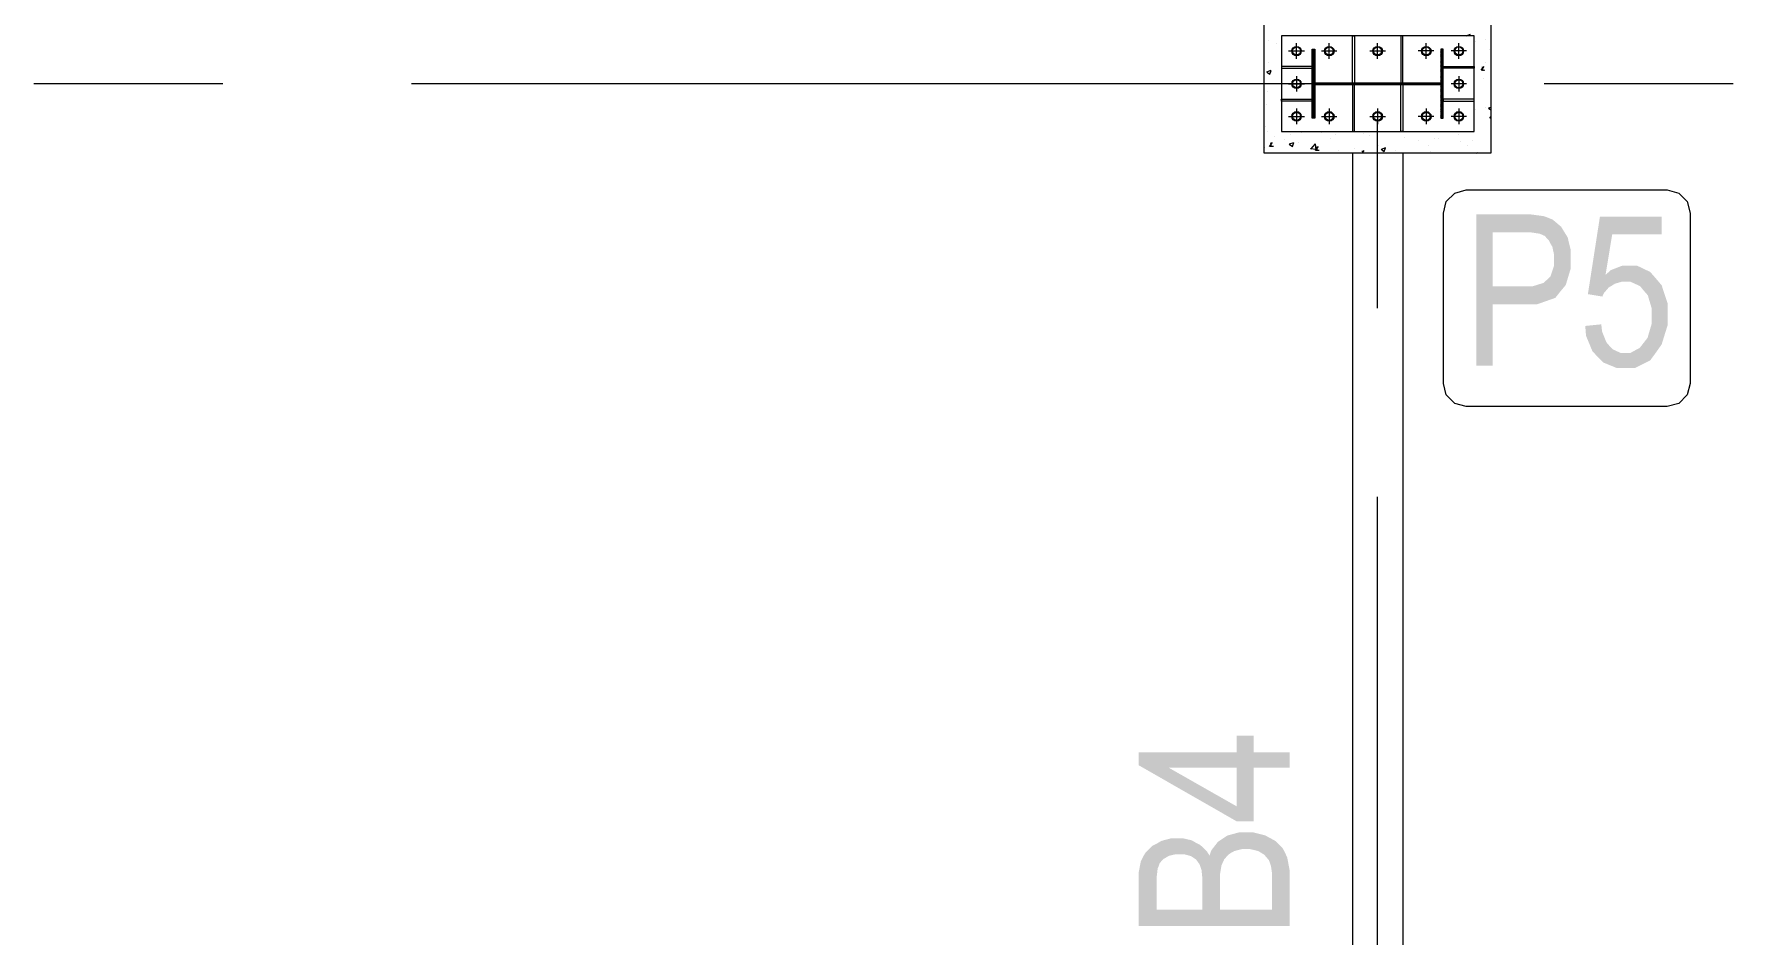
# Model space of a CAD drawing. Header units: millimetres. Extents: x 51.5 to 74.8, y 0.8 to 17.2.
# Drawn here: x 54.22 to 55.103, y 13.422 to 13.891 of the extents above; entities that cross this region are included whole.
import ezdxf

# ---------------------------------------------------------------- set-up
doc = ezdxf.new("R2010")
doc.units = ezdxf.units.MM
doc.layers.add('PDF_Geomertry', color=7, linetype='Continuous')
doc.layers.add('PDF_Solid Fills', color=7, linetype='Continuous')

msp = doc.modelspace()

# ---------------------------------------------------------------- hatches: boundary and pattern name
at = {"layer": 'PDF_Solid Fills', "transparency": 33554559}
h = msp.add_hatch(color=256, dxfattribs=at)
h.paths.add_polyline_path([(54.9701, 13.7187), (54.9701, 13.79731), (54.99426, 13.79731), (54.99857, 13.79731), (55.00496, 13.79647), (55.0069, 13.79578), (55.00968, 13.79467), (55.01413, 13.79092), (55.01579, 13.78814), (55.01746, 13.7855), (55.01913, 13.7787), (55.01913, 13.77467), (55.01913, 13.76939), (55.01649, 13.76064), (55.01371, 13.75731), (55.01107, 13.75397), (55.00163, 13.75064), (54.9951, 13.75064), (54.97857, 13.75064), (54.97857, 13.7187)])
h.paths.add_polyline_path([(54.97857, 13.75995), (54.99524, 13.75995), (54.99913, 13.75995), (55.00496, 13.76175), (55.00676, 13.76342), (55.00857, 13.76522), (55.01038, 13.77064), (55.01038, 13.77425), (55.01038, 13.77661), (55.00954, 13.7805), (55.00857, 13.78217), (55.00774, 13.78384), (55.00551, 13.7862), (55.00426, 13.78675), (55.00301, 13.78731), (54.99843, 13.788), (54.9951, 13.788), (54.97857, 13.788)])
msp.add_hatch(color=256, dxfattribs=at).paths.add_polyline_path([(55.02663, 13.73939), (55.03496, 13.74022), (55.03538, 13.73647), (55.0376, 13.73092), (55.03926, 13.72897), (55.04107, 13.72717), (55.04496, 13.72536), (55.04718, 13.72536), (55.0501, 13.72536), (55.05496, 13.728), (55.0569, 13.7305), (55.05899, 13.73314), (55.06107, 13.74022), (55.06107, 13.74467), (55.06107, 13.74884), (55.05913, 13.75536), (55.05704, 13.75772), (55.0551, 13.76009), (55.05024, 13.76231), (55.04718, 13.76231), (55.04538, 13.76231), (55.04204, 13.76134), (55.04051, 13.76036), (55.03885, 13.75939), (55.03635, 13.75647), (55.03551, 13.75467), (55.02801, 13.75592), (55.03426, 13.7962), (55.06635, 13.7962), (55.06635, 13.78703), (55.04065, 13.78703), (55.03718, 13.76592), (55.03996, 13.76842), (55.04607, 13.77078), (55.04926, 13.77078), (55.05343, 13.77078), (55.06038, 13.76745), (55.06343, 13.76397), (55.06635, 13.7605), (55.0694, 13.7512), (55.0694, 13.74536), (55.0694, 13.73967), (55.06635, 13.72981), (55.06343, 13.72564), (55.06038, 13.72147), (55.05232, 13.71745), (55.04732, 13.71745), (55.04315, 13.71745), (55.03607, 13.72036), (55.03315, 13.72328), (55.03038, 13.7262), (55.02704, 13.73425)])
h = msp.add_hatch(color=256, dxfattribs=at)
h.paths.add_polyline_path([(54.87301, 13.50981), (54.85426, 13.50981), (54.85426, 13.48189), (54.84551, 13.48189), (54.79454, 13.51106), (54.79454, 13.51772), (54.84551, 13.51772), (54.84551, 13.52647), (54.85426, 13.52647), (54.85426, 13.51772), (54.87301, 13.51772)])
h.paths.add_polyline_path([(54.84551, 13.50981), (54.8101, 13.50981), (54.84551, 13.48967)])
h = msp.add_hatch(color=256, dxfattribs=at)
h.paths.add_polyline_path([(54.87301, 13.42759), (54.79454, 13.42759), (54.79454, 13.45175), (54.79454, 13.45536), (54.79565, 13.4612), (54.79676, 13.46342), (54.79801, 13.4655), (54.80149, 13.46911), (54.80399, 13.47036), (54.80635, 13.47175), (54.81163, 13.47314), (54.81454, 13.47314), (54.81732, 13.47314), (54.82218, 13.47203), (54.82426, 13.47078), (54.82649, 13.46967), (54.82996, 13.46634), (54.83135, 13.46411), (54.83232, 13.46689), (54.83579, 13.47134), (54.83815, 13.47286), (54.84065, 13.47453), (54.84676, 13.4762), (54.85024, 13.4762), (54.85385, 13.4762), (54.8601, 13.47467), (54.86274, 13.47328), (54.86551, 13.47175), (54.8694, 13.46786), (54.87065, 13.4655), (54.87176, 13.463), (54.87301, 13.45633), (54.87301, 13.45203)])
h.paths.add_polyline_path([(54.86385, 13.43606), (54.86385, 13.45217), (54.86385, 13.45481), (54.86329, 13.4587), (54.86288, 13.45995), (54.86218, 13.46175), (54.85982, 13.46453), (54.85829, 13.4655), (54.85663, 13.46647), (54.8526, 13.46745), (54.85024, 13.46745), (54.84801, 13.46745), (54.84426, 13.46647), (54.84274, 13.46564), (54.84121, 13.46467), (54.83899, 13.46217), (54.83829, 13.46064), (54.8376, 13.45911), (54.83676, 13.45425), (54.83676, 13.45092), (54.83676, 13.43606)])
h.paths.add_polyline_path([(54.8276, 13.43606), (54.8276, 13.45009), (54.8276, 13.45272), (54.82718, 13.45661), (54.82676, 13.45786), (54.82621, 13.45953), (54.8244, 13.46203), (54.82301, 13.463), (54.82176, 13.46384), (54.81815, 13.46481), (54.81579, 13.46481), (54.81371, 13.46481), (54.81024, 13.46397), (54.80885, 13.46314), (54.80732, 13.46231), (54.80538, 13.46009), (54.80496, 13.4587), (54.8044, 13.45745), (54.80385, 13.45259), (54.80385, 13.44897), (54.80385, 13.43606)])

# ---------------------------------------------------------------- linework, layer by layer
at = {"layer": 'PDF_Geomertry', "lineweight": 0}
for points in [[(54.85982, 13.82925), (54.85982, 13.9012), (54.9776, 13.9012), (54.9776, 13.82925), (54.85982, 13.82925)], [(54.85982, 13.88772), (54.85982, 13.88772), (54.85982, 13.88772)], [(54.85982, 13.88522), (54.85982, 13.88522), (54.85982, 13.88522), (54.85982, 13.88522)], [(54.85982, 13.8837), (54.85982, 13.8837), (54.85982, 13.8837)], [(54.86871, 13.8405), (54.96885, 13.8405), (54.96885, 13.89009), (54.86871, 13.89009), (54.86871, 13.8405)], [(54.86871, 13.88856), (54.86871, 13.88856), (54.86871, 13.88856)], [(54.86871, 13.88634), (54.86871, 13.88634), (54.86871, 13.88634)], [(54.87954, 13.89009), (54.87954, 13.89009), (54.87954, 13.89009), (54.87954, 13.89009)], [(54.88288, 13.89009), (54.88288, 13.89009), (54.88288, 13.89009)], [(54.88607, 13.84731), (54.88468, 13.84731), (54.88468, 13.88328), (54.88607, 13.88328), (54.88607, 13.84731)], [(54.89357, 13.89009), (54.89357, 13.89009), (54.89357, 13.89009), (54.89357, 13.89009)], [(54.89732, 13.89009), (54.89732, 13.89009), (54.89732, 13.89009)], [(54.8994, 13.89009), (54.8994, 13.89009), (54.8994, 13.89009)], [(54.90565, 13.86564), (54.90565, 13.89009), (54.90663, 13.89009), (54.90663, 13.86564), (54.90565, 13.86564)], [(54.92149, 13.89009), (54.92149, 13.89009), (54.92149, 13.89009)], [(54.9319, 13.86564), (54.9319, 13.89009), (54.93079, 13.89009), (54.93079, 13.86564), (54.9319, 13.86564)], [(54.93551, 13.89009), (54.93551, 13.89009), (54.93551, 13.89009), (54.93551, 13.89009)], [(54.95149, 13.84731), (54.95274, 13.84731), (54.95274, 13.88328), (54.95149, 13.88328), (54.95149, 13.84731)], [(54.96885, 13.88814), (54.96885, 13.88814), (54.96885, 13.88814), (54.96885, 13.88814)], [(54.96885, 13.88759), (54.96885, 13.88759), (54.96885, 13.88759)], [(54.96885, 13.88342), (54.96885, 13.88342), (54.96885, 13.88342)], [(54.85982, 13.87314), (54.85982, 13.87314), (54.85982, 13.87314), (54.85982, 13.87314)], [(54.86871, 13.87439), (54.86871, 13.87439), (54.86871, 13.87439)], [(54.86871, 13.87328), (54.88468, 13.87328), (54.88468, 13.87425), (54.86871, 13.87425), (54.86871, 13.87328)], [(54.96885, 13.87328), (54.95274, 13.87328), (54.95274, 13.87425), (54.96885, 13.87425), (54.96885, 13.87328)], [(54.96885, 13.87759), (54.96885, 13.87759), (54.96885, 13.87759)], [(54.96885, 13.87564), (54.96885, 13.87564), (54.96885, 13.87564), (54.96885, 13.87564)], [(54.9776, 13.87675), (54.9776, 13.87675), (54.9776, 13.87675)], [(54.85982, 13.86661), (54.85982, 13.86661), (54.85982, 13.86661), (54.85982, 13.86661)], [(54.88607, 13.86481), (54.95149, 13.86481), (54.95149, 13.86564), (54.88607, 13.86564), (54.88607, 13.86481)], [(54.90565, 13.86481), (54.90565, 13.8405), (54.90663, 13.8405), (54.90663, 13.86481), (54.90565, 13.86481)], [(54.9319, 13.86481), (54.9319, 13.8405), (54.93079, 13.8405), (54.93079, 13.86481), (54.9319, 13.86481)], [(54.96885, 13.87259), (54.96885, 13.87259), (54.96885, 13.87259)], [(54.96885, 13.86703), (54.96885, 13.86703), (54.96885, 13.86703), (54.96885, 13.86703)], [(54.9776, 13.86481), (54.9776, 13.86481), (54.9776, 13.86481)], [(54.85982, 13.86258), (54.85982, 13.86258), (54.85982, 13.86258), (54.85982, 13.86258)], [(54.86871, 13.85731), (54.88468, 13.85731), (54.88468, 13.8562), (54.86871, 13.8562), (54.86871, 13.85731)], [(54.86871, 13.85689), (54.86871, 13.85689), (54.86871, 13.85689)], [(54.96885, 13.85731), (54.95274, 13.85731), (54.95274, 13.8562), (54.96885, 13.8562), (54.96885, 13.85731)], [(54.96885, 13.86189), (54.96885, 13.86189), (54.96885, 13.86189)], [(54.96885, 13.85647), (54.96885, 13.85647), (54.96885, 13.85647), (54.96885, 13.85647)], [(54.85982, 13.85203), (54.85982, 13.85203), (54.85982, 13.85203)], [(54.85982, 13.84925), (54.85982, 13.84925), (54.85982, 13.84925)], [(54.96885, 13.8512), (54.96885, 13.8512), (54.96885, 13.8512), (54.96885, 13.8512)], [(54.96885, 13.85106), (54.96885, 13.85106), (54.96885, 13.85106)], [(54.9776, 13.85078), (54.9776, 13.85078), (54.9776, 13.85078)], [(54.85982, 13.84564), (54.85982, 13.84564), (54.85982, 13.84564)], [(54.85982, 13.84147), (54.85982, 13.84147), (54.85982, 13.84147)], [(54.87801, 13.8405), (54.87801, 13.8405), (54.87801, 13.8405)], [(54.88343, 13.8405), (54.88343, 13.8405), (54.88343, 13.8405)], [(54.88843, 13.8405), (54.88843, 13.8405), (54.88843, 13.8405)], [(54.89454, 13.8405), (54.89454, 13.8405), (54.89454, 13.8405)], [(54.89885, 13.8405), (54.89885, 13.8405), (54.89885, 13.8405)], [(54.91107, 13.8405), (54.91107, 13.8405), (54.91107, 13.8405)], [(54.91149, 13.8405), (54.91149, 13.8405), (54.91149, 13.8405), (54.91149, 13.8405)], [(54.92774, 13.8405), (54.92774, 13.8405), (54.92774, 13.8405)], [(54.93454, 13.8405), (54.93454, 13.8405), (54.93454, 13.8405), (54.93454, 13.8405)], [(54.94426, 13.8405), (54.94426, 13.8405), (54.94426, 13.8405)], [(54.95496, 13.8405), (54.95496, 13.8405), (54.95496, 13.8405)], [(54.95746, 13.8405), (54.95746, 13.8405), (54.95746, 13.8405), (54.95746, 13.8405)], [(54.96079, 13.8405), (54.96079, 13.8405), (54.96079, 13.8405)], [(54.96885, 13.84592), (54.96885, 13.84592), (54.96885, 13.84592)], [(54.85982, 13.83731), (54.85982, 13.83731), (54.85982, 13.83731)], [(54.85982, 13.83092), (54.85982, 13.83092), (54.85982, 13.83092), (54.85982, 13.83092)], [(54.87024, 13.82925), (54.87024, 13.82925), (54.87024, 13.82925)], [(54.88426, 13.82925), (54.88426, 13.82925), (54.88426, 13.82925), (54.88426, 13.82925)], [(54.8894, 13.82925), (54.8894, 13.82925), (54.8894, 13.82925)], [(54.91232, 13.82925), (54.91232, 13.82925), (54.91232, 13.82925)], [(54.92635, 13.82925), (54.92635, 13.82925), (54.92635, 13.82925)], [(54.94038, 13.82925), (54.94038, 13.82925), (54.94038, 13.82925), (54.94038, 13.82925)], [(54.94676, 13.82925), (54.94676, 13.82925), (54.94676, 13.82925)], [(54.96829, 13.82925), (54.96829, 13.82925), (54.96829, 13.82925)], [(54.96968, 13.82925), (54.96968, 13.82925), (54.96968, 13.82925)], [(54.96482, 13.81009), (55.06913, 13.81009), (55.07524, 13.80842), (55.07954, 13.80411), (55.08121, 13.798), (55.08121, 13.70953), (55.07954, 13.70356), (55.07524, 13.69911), (55.06913, 13.69745), (54.96482, 13.69745), (54.95885, 13.69911), (54.9544, 13.70356), (54.95288, 13.70953), (54.95288, 13.798), (54.9544, 13.80411), (54.95885, 13.80842), (54.96482, 13.81009)]]:
    msp.add_lwpolyline(points, close=True, dxfattribs=at)
for points in [[(54.89996, 13.8905), (54.89996, 13.8905)], [(54.96468, 13.89022), (54.96704, 13.89106)], [(54.96663, 13.89009), (54.9669, 13.89092)], [(54.85982, 13.88578), (54.85982, 13.88578)], [(54.86218, 13.88759), (54.86218, 13.88759)], [(54.86635, 13.88606), (54.86635, 13.88606)], [(54.86871, 13.88189), (54.86871, 13.88189)], [(54.87246, 13.88231), (54.88065, 13.88231)], [(54.87663, 13.87814), (54.87663, 13.88634)], [(54.88038, 13.89009), (54.88038, 13.89009)], [(54.88468, 13.88231), (54.88565, 13.88328)], [(54.88468, 13.88286), (54.8851, 13.88328)], [(54.88468, 13.88175), (54.88607, 13.883)], [(54.88468, 13.8812), (54.88607, 13.88245)], [(54.88468, 13.8805), (54.88607, 13.88189)], [(54.88954, 13.88231), (54.8976, 13.88231)], [(54.89357, 13.87814), (54.89357, 13.88634)], [(54.89899, 13.89036), (54.89899, 13.89036)], [(54.90329, 13.89009), (54.90329, 13.89009)], [(54.90746, 13.89009), (54.90746, 13.89009)], [(54.91468, 13.88231), (54.92288, 13.88231)], [(54.91871, 13.87814), (54.91871, 13.88634)], [(54.92635, 13.89009), (54.92635, 13.89009)], [(54.94801, 13.88231), (54.93982, 13.88231)], [(54.94399, 13.87814), (54.94399, 13.88634)], [(54.94954, 13.89009), (54.94954, 13.89009)], [(54.95149, 13.88203), (54.9526, 13.88328)], [(54.95149, 13.88272), (54.95204, 13.88328)], [(54.95149, 13.88147), (54.95274, 13.88286)], [(54.95149, 13.88092), (54.95274, 13.88217)], [(54.96496, 13.88231), (54.9569, 13.88231)], [(54.96093, 13.87814), (54.96093, 13.88634)], [(54.96357, 13.89009), (54.96357, 13.89009)], [(54.96399, 13.89036), (54.96399, 13.89036)], [(54.96982, 13.88745), (54.96982, 13.88745)], [(54.97496, 13.88842), (54.97496, 13.88842)], [(54.9769, 13.883), (54.9769, 13.883)], [(54.9776, 13.89009), (54.9776, 13.89009)], [(54.9776, 13.88245), (54.9776, 13.88245)], [(54.85982, 13.87509), (54.85982, 13.87509)], [(54.85982, 13.87314), (54.85982, 13.87314)], [(54.86176, 13.87647), (54.86176, 13.87647)], [(54.86871, 13.87967), (54.86871, 13.87967)], [(54.86871, 13.878), (54.86871, 13.878)], [(54.88468, 13.87995), (54.88607, 13.88134)], [(54.88468, 13.87939), (54.88607, 13.88064)], [(54.88468, 13.87884), (54.88607, 13.88009)], [(54.88468, 13.87828), (54.88607, 13.87953)], [(54.88468, 13.87759), (54.88607, 13.87897)], [(54.88468, 13.87703), (54.88607, 13.87828)], [(54.88468, 13.87647), (54.88607, 13.87772)], [(54.88468, 13.87592), (54.88607, 13.87717)], [(54.88468, 13.87522), (54.88607, 13.87661)], [(54.88468, 13.87467), (54.88607, 13.87606)], [(54.88468, 13.87411), (54.88607, 13.87536)], [(54.88468, 13.87356), (54.88607, 13.87481)], [(54.88468, 13.87286), (54.88607, 13.87425)], [(54.88468, 13.87231), (54.88607, 13.8737)], [(54.88468, 13.87175), (54.88607, 13.873)], [(54.95149, 13.88036), (54.95274, 13.88161)], [(54.95149, 13.87967), (54.95274, 13.88106)], [(54.95149, 13.87911), (54.95274, 13.8805)], [(54.95149, 13.87856), (54.95274, 13.87981)], [(54.95149, 13.878), (54.95274, 13.87925)], [(54.95149, 13.87745), (54.95274, 13.8787)], [(54.95149, 13.87675), (54.95274, 13.87814)], [(54.95149, 13.8762), (54.95274, 13.87745)], [(54.95149, 13.87564), (54.95274, 13.87689)], [(54.95149, 13.87509), (54.95274, 13.87634)], [(54.95149, 13.87439), (54.95274, 13.87578)], [(54.95149, 13.87384), (54.95274, 13.87522)], [(54.95149, 13.87328), (54.95274, 13.87453)], [(54.95149, 13.87272), (54.95274, 13.87397)], [(54.95149, 13.87203), (54.95274, 13.87342)], [(54.95149, 13.87147), (54.95274, 13.87286)], [(54.9744, 13.87217), (54.97246, 13.87231), (54.97413, 13.87425)], [(54.97357, 13.87203), (54.97315, 13.87411)], [(54.97454, 13.87634), (54.97454, 13.87634)], [(54.9776, 13.87939), (54.9776, 13.87939)], [(54.31857, 13.86522), (54.22038, 13.86522)], [(54.90718, 13.86522), (54.41663, 13.86522)], [(54.85982, 13.86425), (54.85982, 13.86425)], [(54.86107, 13.87147), (54.86343, 13.87231)], [(54.86107, 13.87134), (54.86274, 13.87022), (54.86343, 13.87217)], [(54.86135, 13.86536), (54.86135, 13.86536)], [(54.86871, 13.87106), (54.86871, 13.87106)], [(54.87246, 13.86522), (54.88065, 13.86522)], [(54.87663, 13.86925), (54.87663, 13.8612)], [(54.88468, 13.8712), (54.88607, 13.87245)], [(54.88468, 13.87064), (54.88607, 13.87189)], [(54.88468, 13.86995), (54.88607, 13.87134)], [(54.88468, 13.86939), (54.88607, 13.87078)], [(54.88468, 13.86884), (54.88607, 13.87008)], [(54.88468, 13.86828), (54.88607, 13.86953)], [(54.88468, 13.86759), (54.88607, 13.86897)], [(54.88468, 13.86703), (54.88607, 13.86842)], [(54.88468, 13.86647), (54.88607, 13.86772)], [(54.88468, 13.86592), (54.88607, 13.86717)], [(54.88468, 13.86522), (54.88607, 13.86661)], [(54.88468, 13.86467), (54.88607, 13.86606)], [(54.88468, 13.86356), (54.88607, 13.86481), (54.8869, 13.86564)], [(54.88468, 13.86411), (54.88607, 13.86536), (54.88621, 13.86564)], [(54.88468, 13.863), (54.88607, 13.86425)], [(54.88663, 13.86481), (54.88746, 13.86564)], [(54.88718, 13.86481), (54.88801, 13.86564)], [(54.88788, 13.86481), (54.88857, 13.86564)], [(54.88843, 13.86481), (54.88926, 13.86564)], [(54.88899, 13.86481), (54.88982, 13.86564)], [(54.88954, 13.86481), (54.89038, 13.86564)], [(54.89024, 13.86481), (54.89093, 13.86564)], [(54.89079, 13.86481), (54.89149, 13.86564)], [(54.89135, 13.86481), (54.89218, 13.86564)], [(54.8919, 13.86481), (54.89274, 13.86564)], [(54.89246, 13.86481), (54.89329, 13.86564)], [(54.89315, 13.86481), (54.89385, 13.86564)], [(54.89371, 13.86481), (54.89454, 13.86564)], [(54.89426, 13.86481), (54.8951, 13.86564)], [(54.89482, 13.86481), (54.89565, 13.86564)], [(54.89551, 13.86481), (54.89621, 13.86564)], [(54.89607, 13.86481), (54.8969, 13.86564)], [(54.89663, 13.86481), (54.89746, 13.86564)], [(54.89718, 13.86481), (54.89801, 13.86564)], [(54.89788, 13.86481), (54.89857, 13.86564)], [(54.89843, 13.86481), (54.89913, 13.86564)], [(54.89899, 13.86481), (54.89982, 13.86564)], [(54.89954, 13.86481), (54.90038, 13.86564)], [(54.9001, 13.86481), (54.90093, 13.86564)], [(54.90079, 13.86481), (54.90149, 13.86564)], [(54.90135, 13.86481), (54.90218, 13.86564)], [(54.9019, 13.86481), (54.90274, 13.86564)], [(54.90246, 13.86481), (54.90329, 13.86564)], [(54.90315, 13.86481), (54.90385, 13.86564)], [(54.90371, 13.86481), (54.9044, 13.86564)], [(54.90426, 13.86481), (54.9051, 13.86564)], [(54.90482, 13.86481), (54.90565, 13.86564)], [(54.90551, 13.86481), (54.90621, 13.86564)], [(54.90607, 13.86481), (54.90676, 13.86564)], [(54.90663, 13.86481), (54.90746, 13.86564)], [(54.90718, 13.86481), (54.90801, 13.86564)], [(54.90774, 13.86481), (54.90857, 13.86564)], [(54.90843, 13.86481), (54.90913, 13.86564)], [(54.90899, 13.86481), (54.90982, 13.86564)], [(54.90954, 13.86481), (54.91038, 13.86564)], [(54.9101, 13.86481), (54.91093, 13.86564)], [(54.91079, 13.86481), (54.91149, 13.86564)], [(54.91135, 13.86481), (54.91204, 13.86564)], [(54.9119, 13.86481), (54.91274, 13.86564)], [(54.91246, 13.86481), (54.91329, 13.86564)], [(54.91301, 13.86481), (54.91385, 13.86564)], [(54.91371, 13.86481), (54.9144, 13.86564)], [(54.91426, 13.86481), (54.9151, 13.86564)], [(54.91482, 13.86481), (54.91565, 13.86564)], [(54.91538, 13.86481), (54.91621, 13.86564)], [(54.91607, 13.86481), (54.91676, 13.86564)], [(54.91663, 13.86481), (54.91746, 13.86564)], [(54.91718, 13.86481), (54.91801, 13.86564)], [(54.91774, 13.86481), (54.91857, 13.86564)], [(54.91843, 13.86481), (54.91913, 13.86564)], [(54.91899, 13.86481), (54.91968, 13.86564)], [(54.91954, 13.86481), (54.92038, 13.86564)], [(54.9201, 13.86481), (54.92093, 13.86564)], [(54.92065, 13.86481), (54.92149, 13.86564)], [(54.92135, 13.86481), (54.92204, 13.86564)], [(54.9219, 13.86481), (54.92274, 13.86564)], [(54.92246, 13.86481), (54.92329, 13.86564)], [(54.92301, 13.86481), (54.92385, 13.86564)], [(54.92371, 13.86481), (54.9244, 13.86564)], [(54.92426, 13.86481), (54.92496, 13.86564)], [(54.92482, 13.86481), (54.92565, 13.86564)], [(54.92538, 13.86481), (54.92621, 13.86564)], [(54.92607, 13.86481), (54.92676, 13.86564)], [(54.92663, 13.86481), (54.92732, 13.86564)], [(54.92718, 13.86481), (54.92801, 13.86564)], [(54.92774, 13.86481), (54.92857, 13.86564)], [(54.92829, 13.86481), (54.92913, 13.86564)], [(54.92899, 13.86481), (54.92968, 13.86564)], [(54.92954, 13.86481), (54.93038, 13.86564)], [(54.9301, 13.86481), (54.93093, 13.86564)], [(54.93065, 13.86481), (54.93149, 13.86564)], [(54.93135, 13.86481), (54.93204, 13.86564)], [(54.9319, 13.86481), (54.9326, 13.86564)], [(54.93246, 13.86481), (54.93329, 13.86564)], [(54.93301, 13.86481), (54.93385, 13.86564)], [(54.93371, 13.86481), (54.9344, 13.86564)], [(54.93426, 13.86481), (54.93496, 13.86564)], [(54.93482, 13.86481), (54.93565, 13.86564)], [(54.93538, 13.86481), (54.93621, 13.86564)], [(54.93593, 13.86481), (54.93676, 13.86564)], [(54.93663, 13.86481), (54.93732, 13.86564)], [(54.93718, 13.86481), (54.93801, 13.86564)], [(54.93774, 13.86481), (54.93857, 13.86564)], [(54.93829, 13.86481), (54.93913, 13.86564)], [(54.93899, 13.86481), (54.93968, 13.86564)], [(54.93954, 13.86481), (54.94024, 13.86564)], [(54.9401, 13.86481), (54.94093, 13.86564)], [(54.94065, 13.86481), (54.94149, 13.86564)], [(54.94121, 13.86481), (54.94204, 13.86564)], [(54.9419, 13.86481), (54.9426, 13.86564)], [(54.94246, 13.86481), (54.94329, 13.86564)], [(54.94301, 13.86481), (54.94385, 13.86564)], [(54.94357, 13.86481), (54.9444, 13.86564)], [(54.94426, 13.86481), (54.94496, 13.86564)], [(54.94482, 13.86481), (54.94565, 13.86564)], [(54.94538, 13.86481), (54.94621, 13.86564)], [(54.94593, 13.86481), (54.94676, 13.86564)], [(54.94663, 13.86481), (54.94732, 13.86564)], [(54.94718, 13.86481), (54.94788, 13.86564)], [(54.94774, 13.86481), (54.94857, 13.86564)], [(54.94829, 13.86481), (54.94913, 13.86564)], [(54.94885, 13.86481), (54.94968, 13.86564)], [(54.94954, 13.86481), (54.95024, 13.86564)], [(54.9501, 13.86481), (54.95093, 13.86564)], [(54.95065, 13.86481), (54.95149, 13.86564), (54.95274, 13.86689)], [(54.95121, 13.86481), (54.95149, 13.86509), (54.95274, 13.86634)], [(54.95149, 13.87092), (54.95274, 13.87217)], [(54.95149, 13.87036), (54.95274, 13.87161)], [(54.95149, 13.86981), (54.95274, 13.87106)], [(54.95149, 13.86911), (54.95274, 13.8705)], [(54.95149, 13.86856), (54.95274, 13.86995)], [(54.95149, 13.868), (54.95274, 13.86925)], [(54.95149, 13.86745), (54.95274, 13.8687)], [(54.95149, 13.86675), (54.95274, 13.86814)], [(54.95149, 13.8662), (54.95274, 13.86759)], [(54.95149, 13.86439), (54.95274, 13.86578)], [(54.95149, 13.86384), (54.95274, 13.86522)], [(54.95149, 13.86328), (54.95274, 13.86453)], [(54.96496, 13.86522), (54.9569, 13.86522)], [(54.96093, 13.86925), (54.96093, 13.8612)], [(54.96885, 13.87231), (54.96885, 13.87231)], [(54.97357, 13.86786), (54.97357, 13.86786)], [(54.9776, 13.87189), (54.9776, 13.87189)], [(54.9776, 13.8687), (54.9776, 13.8687)], [(54.9776, 13.86425), (54.9776, 13.86425)], [(55.10343, 13.86522), (55.00524, 13.86522)], [(54.85982, 13.8612), (54.85982, 13.8612)], [(54.85982, 13.85759), (54.85996, 13.85759)], [(54.86149, 13.86147), (54.86149, 13.86147)], [(54.86815, 13.85731), (54.86815, 13.85731)], [(54.86871, 13.86245), (54.86871, 13.86245)], [(54.86871, 13.86036), (54.86871, 13.86036)], [(54.88468, 13.86231), (54.88607, 13.8637)], [(54.88468, 13.86175), (54.88607, 13.86314)], [(54.88468, 13.8612), (54.88607, 13.86245)], [(54.88468, 13.86064), (54.88607, 13.86189)], [(54.88468, 13.85995), (54.88607, 13.86134)], [(54.88468, 13.85939), (54.88607, 13.86078)], [(54.88468, 13.85884), (54.88607, 13.86009)], [(54.88468, 13.85828), (54.88607, 13.85953)], [(54.88468, 13.85772), (54.88607, 13.85897)], [(54.88468, 13.85703), (54.88607, 13.85842)], [(54.88468, 13.85647), (54.88607, 13.85772)], [(54.88468, 13.85592), (54.88607, 13.85717)], [(54.88468, 13.85536), (54.88607, 13.85661)], [(54.88468, 13.85467), (54.88607, 13.85606)], [(54.88468, 13.85411), (54.88607, 13.8555)], [(54.95149, 13.86272), (54.95274, 13.86397)], [(54.95149, 13.86217), (54.95274, 13.86342)], [(54.95149, 13.86147), (54.95274, 13.86286)], [(54.95149, 13.86092), (54.95274, 13.86231)], [(54.95149, 13.86036), (54.95274, 13.86161)], [(54.95149, 13.85981), (54.95274, 13.86106)], [(54.95149, 13.85911), (54.95274, 13.8605)], [(54.95149, 13.85856), (54.95274, 13.85995)], [(54.95149, 13.858), (54.95274, 13.85925)], [(54.95149, 13.85745), (54.95274, 13.8587)], [(54.95149, 13.85689), (54.95274, 13.85814)], [(54.95149, 13.8562), (54.95274, 13.85759)], [(54.95149, 13.85564), (54.95274, 13.85689)], [(54.95149, 13.85509), (54.95274, 13.85633)], [(54.95149, 13.85453), (54.95274, 13.85578)], [(54.95149, 13.85384), (54.95274, 13.85522)], [(54.96885, 13.8637), (54.96885, 13.8637)], [(54.9776, 13.85786), (54.9776, 13.85786)], [(54.85982, 13.85356), (54.85982, 13.85356)], [(54.86093, 13.85439), (54.86093, 13.85439)], [(54.86871, 13.8505), (54.86871, 13.8505)], [(54.86871, 13.84953), (54.86871, 13.84953)], [(54.86871, 13.84634), (54.86871, 13.84634)], [(54.87246, 13.84828), (54.88065, 13.84828)], [(54.87663, 13.85231), (54.87663, 13.84425)], [(54.88468, 13.85356), (54.88607, 13.85481)], [(54.88468, 13.853), (54.88607, 13.85425)], [(54.88468, 13.85231), (54.88607, 13.8537)], [(54.88468, 13.85175), (54.88607, 13.85314)], [(54.88468, 13.8512), (54.88607, 13.85245)], [(54.88468, 13.85064), (54.88607, 13.85189)], [(54.88468, 13.85009), (54.88607, 13.85134)], [(54.88468, 13.84939), (54.88607, 13.85078)], [(54.88468, 13.84884), (54.88607, 13.85009)], [(54.88468, 13.84828), (54.88607, 13.84953)], [(54.88468, 13.84772), (54.88607, 13.84897)], [(54.88496, 13.84731), (54.88607, 13.84842)], [(54.88551, 13.84731), (54.88607, 13.84786)], [(54.88954, 13.84828), (54.8976, 13.84828)], [(54.89357, 13.85231), (54.89357, 13.84425)], [(54.91468, 13.84828), (54.92288, 13.84828)], [(54.91871, 13.85231), (54.91871, 13.84425)], [(54.91871, 13.74856), (54.91871, 13.84661)], [(54.94801, 13.84828), (54.93982, 13.84828)], [(54.94399, 13.85231), (54.94399, 13.84425)], [(54.95149, 13.85328), (54.95274, 13.85467)], [(54.95149, 13.85272), (54.95274, 13.85397)], [(54.95149, 13.85217), (54.95274, 13.85342)], [(54.95149, 13.85147), (54.95274, 13.85286)], [(54.95149, 13.85092), (54.95274, 13.85231)], [(54.95149, 13.85036), (54.95274, 13.85161)], [(54.95149, 13.84981), (54.95274, 13.85106)], [(54.95149, 13.84925), (54.95274, 13.8505)], [(54.95149, 13.84856), (54.95274, 13.84995)], [(54.95149, 13.848), (54.95274, 13.84939)], [(54.95149, 13.84745), (54.95274, 13.8487)], [(54.9519, 13.84731), (54.95274, 13.84814)], [(54.95246, 13.84731), (54.95274, 13.84759)], [(54.96496, 13.84828), (54.9569, 13.84828)], [(54.96093, 13.85231), (54.96093, 13.84425)], [(54.96885, 13.85175), (54.96885, 13.85175)], [(54.96968, 13.85175), (54.96968, 13.85175)], [(54.97454, 13.85286), (54.97454, 13.85286)], [(54.97635, 13.85259), (54.9776, 13.85175)], [(54.97649, 13.85272), (54.9776, 13.85314)], [(54.9776, 13.84731), (54.97704, 13.84731), (54.9776, 13.848)], [(54.9776, 13.85286), (54.9776, 13.85286)], [(54.9776, 13.84717), (54.9776, 13.84717)], [(54.85982, 13.84286), (54.85982, 13.84286)], [(54.86051, 13.84328), (54.86051, 13.84328)], [(54.86149, 13.84036), (54.86149, 13.84036)], [(54.86496, 13.838), (54.86496, 13.838)], [(54.87079, 13.8405), (54.87079, 13.8405)], [(54.87329, 13.83911), (54.87329, 13.83911)], [(54.87926, 13.83967), (54.87926, 13.83967)], [(54.8894, 13.83967), (54.8894, 13.83967)], [(54.89704, 13.83897), (54.89704, 13.83897)], [(54.91121, 13.83925), (54.91121, 13.83925)], [(54.91288, 13.8405), (54.91288, 13.8405)], [(54.91468, 13.83814), (54.91468, 13.83814)], [(54.9269, 13.8405), (54.9269, 13.8405)], [(54.96093, 13.8387), (54.96093, 13.8387)], [(54.9776, 13.84092), (54.9776, 13.84092)], [(54.9776, 13.84022), (54.9776, 13.84022)], [(54.85982, 13.83203), (54.85982, 13.83203)], [(54.8601, 13.83231), (54.8601, 13.83231)], [(54.86454, 13.83259), (54.8626, 13.83272), (54.86413, 13.83467)], [(54.86357, 13.83245), (54.86329, 13.83453)], [(54.8701, 13.83634), (54.8701, 13.83634)], [(54.87274, 13.83384), (54.8744, 13.83272), (54.8751, 13.83467)], [(54.87288, 13.83397), (54.87524, 13.83481)], [(54.87746, 13.83467), (54.87746, 13.83467)], [(54.88385, 13.83161), (54.88676, 13.8312)], [(54.88399, 13.83133), (54.88649, 13.83397)], [(54.88676, 13.83092), (54.88635, 13.83397)], [(54.88829, 13.8305), (54.88635, 13.83064), (54.88801, 13.83259)], [(54.88746, 13.83036), (54.88704, 13.83245)], [(54.8944, 13.83703), (54.8944, 13.83703)], [(54.89815, 13.83036), (54.89815, 13.83036)], [(54.89829, 13.82925), (54.89829, 13.82925)], [(54.90565, 13.82925), (54.90565, 12.9855)], [(54.90649, 13.83147), (54.90649, 13.83147)], [(54.91079, 13.82925), (54.91176, 13.8305)], [(54.91107, 13.82925), (54.91093, 13.83036)], [(54.91899, 13.83314), (54.91899, 13.83314)], [(54.92051, 13.8312), (54.92218, 13.83009), (54.92288, 13.83203)], [(54.92065, 13.83133), (54.92301, 13.83217)], [(54.92815, 13.83064), (54.92815, 13.83064)], [(54.9319, 13.82925), (54.9319, 12.9855)], [(54.93246, 13.83745), (54.93246, 13.83745)], [(54.9401, 13.83592), (54.9401, 13.83592)], [(54.9451, 13.833), (54.9451, 13.833)], [(54.94621, 13.82981), (54.94621, 13.82981)], [(54.94829, 13.83703), (54.94829, 13.83703)], [(54.95024, 13.83661), (54.95024, 13.83661)], [(54.9544, 13.82925), (54.9544, 13.82925)], [(54.9619, 13.83509), (54.9619, 13.83509)], [(54.96551, 13.83314), (54.96551, 13.83314)], [(54.96788, 13.83592), (54.96788, 13.83592)], [(54.96996, 13.82925), (54.97065, 13.82953)], [(54.97051, 13.82925), (54.97065, 13.82939)], [(54.9776, 13.83634), (54.9776, 13.83634)], [(54.91871, 13.15995), (54.91871, 13.6505)]]:
    msp.add_lwpolyline(points, dxfattribs=at)
for centre, radius in [((54.87663, 13.88231), 0.00208), ((54.89357, 13.88231), 0.00208), ((54.91871, 13.88231), 0.00208), ((54.94399, 13.88231), 0.00208), ((54.96093, 13.88231), 0.00208), ((54.87663, 13.86522), 0.00208), ((54.96093, 13.86522), 0.0025), ((54.96093, 13.86522), 0.00208), ((54.87663, 13.84828), 0.00208), ((54.89357, 13.84828), 0.0025), ((54.89357, 13.84828), 0.00208), ((54.91871, 13.84828), 0.0025), ((54.91871, 13.84828), 0.00208), ((54.94399, 13.84828), 0.0025), ((54.94399, 13.84828), 0.00208), ((54.96093, 13.84828), 0.0025), ((54.96093, 13.84828), 0.00208)]:
    msp.add_circle(centre, radius, dxfattribs=at)
for points in [[(54.87899, 13.88231), (54.87899, 13.88356), (54.87788, 13.88467), (54.87663, 13.88467), (54.87524, 13.88467), (54.87413, 13.88356), (54.87413, 13.88231), (54.87413, 13.88092), (54.87524, 13.87981), (54.87663, 13.87981), (54.87788, 13.87981), (54.87899, 13.88092), (54.87899, 13.88231)], [(54.89607, 13.88231), (54.89607, 13.88356), (54.89496, 13.88467), (54.89357, 13.88467), (54.89218, 13.88467), (54.89107, 13.88356), (54.89107, 13.88231), (54.89107, 13.88092), (54.89218, 13.87981), (54.89357, 13.87981), (54.89496, 13.87981), (54.89607, 13.88092), (54.89607, 13.88231)], [(54.92121, 13.88231), (54.92121, 13.88356), (54.9201, 13.88467), (54.91871, 13.88467), (54.91732, 13.88467), (54.91621, 13.88356), (54.91621, 13.88231), (54.91621, 13.88092), (54.91732, 13.87981), (54.91871, 13.87981), (54.9201, 13.87981), (54.92121, 13.88092), (54.92121, 13.88231)], [(54.94649, 13.88231), (54.94649, 13.88356), (54.94538, 13.88467), (54.94399, 13.88467), (54.9426, 13.88467), (54.94149, 13.88356), (54.94149, 13.88231), (54.94149, 13.88092), (54.9426, 13.87981), (54.94399, 13.87981), (54.94538, 13.87981), (54.94649, 13.88092), (54.94649, 13.88231)], [(54.96343, 13.88231), (54.96343, 13.88356), (54.96232, 13.88467), (54.96093, 13.88467), (54.95954, 13.88467), (54.95843, 13.88356), (54.95843, 13.88231), (54.95843, 13.88092), (54.95954, 13.87981), (54.96093, 13.87981), (54.96232, 13.87981), (54.96343, 13.88092), (54.96343, 13.88231)], [(54.87899, 13.86522), (54.87899, 13.86661), (54.87788, 13.86772), (54.87663, 13.86772), (54.87524, 13.86772), (54.87413, 13.86661), (54.87413, 13.86522), (54.87413, 13.86384), (54.87524, 13.86272), (54.87663, 13.86272), (54.87788, 13.86272), (54.87899, 13.86384), (54.87899, 13.86522)], [(54.87899, 13.84828), (54.87899, 13.84967), (54.87788, 13.85078), (54.87663, 13.85078), (54.87524, 13.85078), (54.87413, 13.84967), (54.87413, 13.84828), (54.87413, 13.84689), (54.87524, 13.84578), (54.87663, 13.84578), (54.87788, 13.84578), (54.87899, 13.84689), (54.87899, 13.84828)]]:
    msp.add_open_spline(points, degree=3, knots=[0, 0, 0, 0, 1, 1, 1, 2, 2, 2, 3, 3, 3, 4, 4, 4, 4], dxfattribs=at)

doc.saveas('drawing.dxf')
